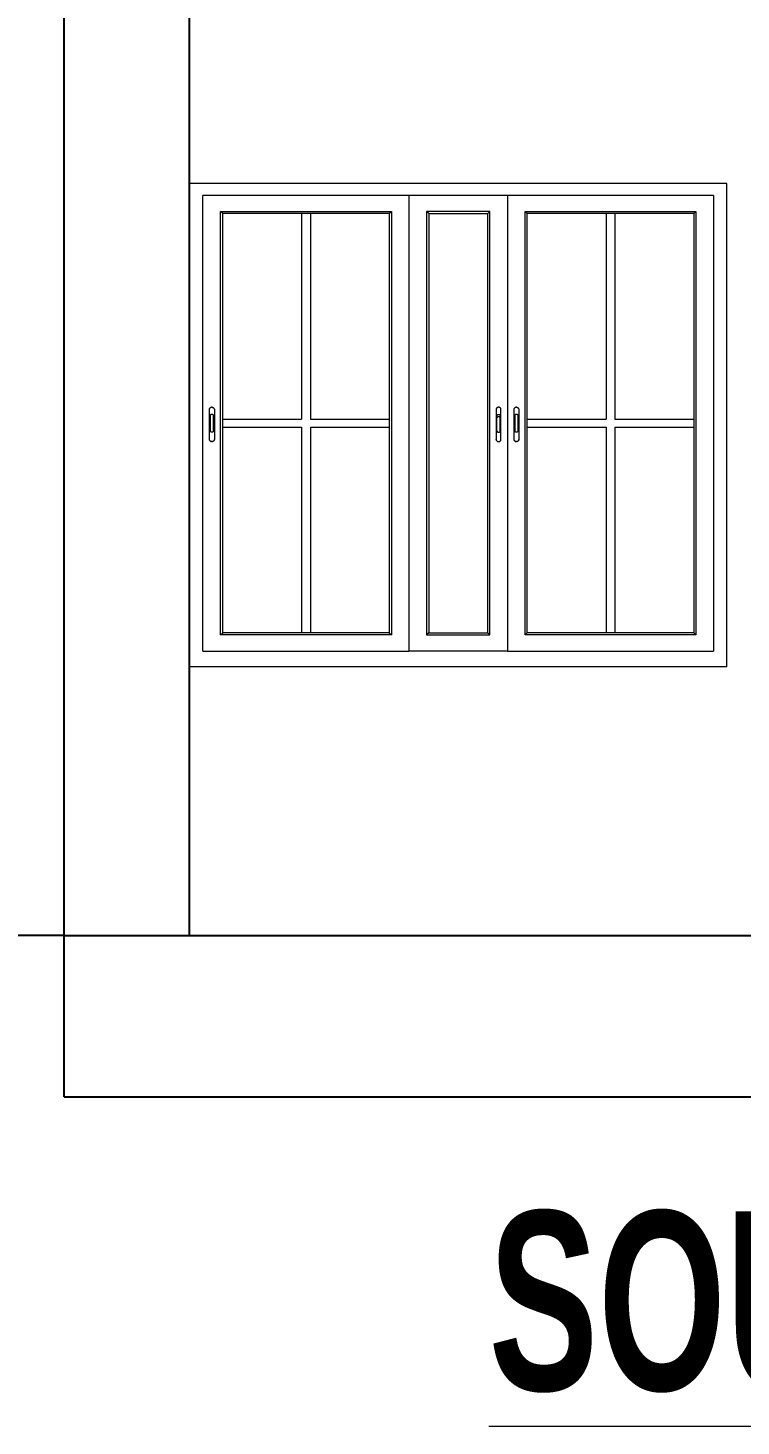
# Model space of a CAD drawing. Header units: inches. Extents: x -5096374 to -5070857, y -3259973 to -3243900.
# Drawn here: x -5081291.5 to -5081211.9, y -3259456.9 to -3259300.7 of the extents above; entities that cross this region are included whole.
import ezdxf

# ---------------------------------------------------------------- set-up
doc = ezdxf.new("R2010")
doc.units = ezdxf.units.IN
doc.header["$LTSCALE"] = 2
doc.header["$MEASUREMENT"] = 0
doc.layers.get('0').update_dxf_attribs({"linetype": 'CONTINUOUS'})
doc.layers.add('Text-100.w', color=254, linetype='CONTINUOUS', lineweight=9)
doc.layers.add('window', color=4, linetype='CONTINUOUS', lineweight=13)
doc.styles.add('Arial', font='arial.ttf', dxfattribs={"width": 0.8, "height": 12})

msp = doc.modelspace()

# ---------------------------------------------------------------- linework, layer by layer
at = {"ltscale": 0.5}
for p, q in [((-5081287.43, -3259402.1), (-5081287.43, -3259295.1)), ((-5081273.43, -3259402.1), (-5081273.43, -3259295.1)), ((-5081287.43, -3259402.1), (-5081317.43, -3259402.1)), ((-5081287.43, -3259402.1), (-5080996.31, -3259402.1)), ((-5081287.43, -3259420.1), (-5081287.43, -3259402.1)), ((-5081287.43, -3259420.1), (-5080996.31, -3259420.1))]:
    msp.add_line(p, q, dxfattribs=at)
at = {"layer": 'window'}
for p, q in [((-5081273.43, -3259372.1), (-5081273.43, -3259318.1)), ((-5081213.43, -3259318.1), (-5081273.43, -3259318.1)), ((-5081213.43, -3259372.1), (-5081213.43, -3259318.1)), ((-5081271.93, -3259370.32), (-5081271.93, -3259319.43)), ((-5081214.93, -3259319.43), (-5081271.93, -3259319.43)), ((-5081248.93, -3259319.43), (-5081248.93, -3259370.32)), ((-5081237.93, -3259319.43), (-5081237.93, -3259370.32)), ((-5081214.93, -3259319.43), (-5081214.93, -3259370.32)), ((-5081269.97, -3259368.52), (-5081269.97, -3259321.23)), ((-5081269.97, -3259321.23), (-5081250.89, -3259321.23)), ((-5081269.72, -3259321.45), (-5081269.97, -3259321.23)), ((-5081251.14, -3259321.45), (-5081250.89, -3259321.23)), ((-5081250.89, -3259321.23), (-5081250.89, -3259368.52)), ((-5081239.89, -3259321.23), (-5081246.97, -3259321.23)), ((-5081246.97, -3259321.23), (-5081246.97, -3259368.52)), ((-5081246.72, -3259321.45), (-5081246.97, -3259321.23)), ((-5081240.14, -3259321.45), (-5081239.89, -3259321.23)), ((-5081239.89, -3259368.52), (-5081239.89, -3259321.23)), ((-5081235.97, -3259368.52), (-5081235.97, -3259321.23)), ((-5081235.97, -3259321.23), (-5081216.89, -3259321.23)), ((-5081235.72, -3259321.45), (-5081235.97, -3259321.23)), ((-5081217.14, -3259321.45), (-5081216.89, -3259321.23)), ((-5081216.89, -3259321.23), (-5081216.89, -3259368.52)), ((-5081269.72, -3259368.3), (-5081269.72, -3259321.45)), ((-5081251.14, -3259321.45), (-5081269.72, -3259321.45)), ((-5081260.92, -3259321.45), (-5081260.92, -3259344.42)), ((-5081259.94, -3259321.45), (-5081259.94, -3259344.42)), ((-5081251.14, -3259321.45), (-5081251.14, -3259368.3)), ((-5081246.72, -3259321.45), (-5081246.72, -3259368.3)), ((-5081246.72, -3259321.45), (-5081240.14, -3259321.45)), ((-5081240.14, -3259368.3), (-5081240.14, -3259321.45)), ((-5081235.72, -3259368.3), (-5081235.72, -3259321.45)), ((-5081217.14, -3259321.45), (-5081235.72, -3259321.45)), ((-5081226.92, -3259321.45), (-5081226.92, -3259344.42)), ((-5081225.94, -3259321.45), (-5081225.94, -3259344.42)), ((-5081217.14, -3259321.45), (-5081217.14, -3259368.3)), ((-5081271.19, -3259343.24), (-5081271.17, -3259343.21)), ((-5081271.17, -3259343.21), (-5081271.15, -3259343.18)), ((-5081271.13, -3259343.15), (-5081271.15, -3259343.18)), ((-5081271.09, -3259343.13), (-5081271.13, -3259343.15)), ((-5081271.09, -3259343.13), (-5081271.06, -3259343.11)), ((-5081271.02, -3259343.1), (-5081271.06, -3259343.11)), ((-5081270.98, -3259343.09), (-5081271.02, -3259343.1)), ((-5081270.93, -3259343.09), (-5081270.98, -3259343.09)), ((-5081270.89, -3259343.09), (-5081270.93, -3259343.09)), ((-5081270.89, -3259343.09), (-5081270.85, -3259343.1)), ((-5081270.85, -3259343.1), (-5081270.81, -3259343.11)), ((-5081270.81, -3259343.11), (-5081270.78, -3259343.13)), ((-5081270.78, -3259343.13), (-5081270.74, -3259343.15)), ((-5081270.74, -3259343.15), (-5081270.72, -3259343.18)), ((-5081270.69, -3259343.21), (-5081270.72, -3259343.18)), ((-5081270.68, -3259343.24), (-5081270.69, -3259343.21)), ((-5081239.17, -3259343.21), (-5081239.18, -3259343.24)), ((-5081239.14, -3259343.18), (-5081239.17, -3259343.21)), ((-5081239.12, -3259343.15), (-5081239.14, -3259343.18)), ((-5081239.08, -3259343.13), (-5081239.12, -3259343.15)), ((-5081239.05, -3259343.11), (-5081239.08, -3259343.13)), ((-5081239.01, -3259343.1), (-5081239.05, -3259343.11)), ((-5081238.97, -3259343.09), (-5081239.01, -3259343.1)), ((-5081238.93, -3259343.09), (-5081238.97, -3259343.09)), ((-5081238.88, -3259343.09), (-5081238.93, -3259343.09)), ((-5081238.84, -3259343.1), (-5081238.88, -3259343.09)), ((-5081238.8, -3259343.11), (-5081238.84, -3259343.1)), ((-5081238.77, -3259343.13), (-5081238.8, -3259343.11)), ((-5081238.73, -3259343.15), (-5081238.77, -3259343.13)), ((-5081238.71, -3259343.18), (-5081238.73, -3259343.15)), ((-5081238.68, -3259343.21), (-5081238.71, -3259343.18)), ((-5081238.67, -3259343.24), (-5081238.68, -3259343.21)), ((-5081237.19, -3259343.24), (-5081237.17, -3259343.21)), ((-5081237.17, -3259343.21), (-5081237.15, -3259343.18)), ((-5081237.13, -3259343.15), (-5081237.15, -3259343.18)), ((-5081237.09, -3259343.13), (-5081237.13, -3259343.15)), ((-5081237.09, -3259343.13), (-5081237.06, -3259343.11)), ((-5081237.02, -3259343.1), (-5081237.06, -3259343.11)), ((-5081236.98, -3259343.09), (-5081237.02, -3259343.1)), ((-5081236.93, -3259343.09), (-5081236.98, -3259343.09)), ((-5081236.89, -3259343.09), (-5081236.93, -3259343.09)), ((-5081236.89, -3259343.09), (-5081236.85, -3259343.1)), ((-5081236.85, -3259343.1), (-5081236.81, -3259343.11)), ((-5081236.81, -3259343.11), (-5081236.78, -3259343.13)), ((-5081236.78, -3259343.13), (-5081236.74, -3259343.15)), ((-5081236.74, -3259343.15), (-5081236.72, -3259343.18)), ((-5081236.69, -3259343.21), (-5081236.72, -3259343.18)), ((-5081236.68, -3259343.24), (-5081236.69, -3259343.21)), ((-5081271.2, -3259343.27), (-5081271.19, -3259343.24)), ((-5081271.2, -3259343.31), (-5081271.19, -3259343.24)), ((-5081271.2, -3259343.31), (-5081271.2, -3259343.27)), ((-5081271.2, -3259346.7), (-5081271.2, -3259343.31)), ((-5081271.11, -3259344), (-5081271.12, -3259344.03)), ((-5081271.12, -3259344.03), (-5081271.12, -3259345.73)), ((-5081271.1, -3259343.96), (-5081271.11, -3259343.98)), ((-5081271.11, -3259343.98), (-5081271.11, -3259344)), ((-5081271.08, -3259343.94), (-5081271.1, -3259343.96)), ((-5081271.06, -3259343.92), (-5081271.08, -3259343.94)), ((-5081271.04, -3259343.91), (-5081271.06, -3259343.92)), ((-5081271.02, -3259343.89), (-5081271.04, -3259343.91)), ((-5081270.99, -3259343.88), (-5081271.02, -3259343.89)), ((-5081270.96, -3259343.88), (-5081270.99, -3259343.88)), ((-5081270.93, -3259343.88), (-5081270.96, -3259343.88)), ((-5081270.91, -3259343.88), (-5081270.93, -3259343.88)), ((-5081270.88, -3259343.88), (-5081270.91, -3259343.88)), ((-5081270.85, -3259343.89), (-5081270.88, -3259343.88)), ((-5081270.83, -3259343.91), (-5081270.85, -3259343.89)), ((-5081270.81, -3259343.92), (-5081270.83, -3259343.91)), ((-5081270.79, -3259343.94), (-5081270.81, -3259343.92)), ((-5081270.77, -3259343.96), (-5081270.79, -3259343.94)), ((-5081270.76, -3259343.98), (-5081270.77, -3259343.96)), ((-5081270.75, -3259344), (-5081270.76, -3259343.98)), ((-5081270.75, -3259344.03), (-5081270.75, -3259344)), ((-5081270.75, -3259345.73), (-5081270.75, -3259344.03)), ((-5081270.67, -3259343.27), (-5081270.68, -3259343.24)), ((-5081270.67, -3259343.27), (-5081270.66, -3259343.31)), ((-5081270.66, -3259343.31), (-5081270.66, -3259346.7)), ((-5081269.72, -3259344.42), (-5081260.92, -3259344.42)), ((-5081259.94, -3259344.42), (-5081251.14, -3259344.42)), ((-5081239.19, -3259343.27), (-5081239.2, -3259343.31)), ((-5081239.2, -3259343.31), (-5081239.2, -3259346.7)), ((-5081239.18, -3259343.24), (-5081239.19, -3259343.27)), ((-5081239.11, -3259344.03), (-5081239.1, -3259344)), ((-5081239.11, -3259344.27), (-5081239.11, -3259344.03)), ((-5081239.11, -3259344.27), (-5081239.1, -3259344.25)), ((-5081239.11, -3259345.73), (-5081239.11, -3259344.27)), ((-5081239.1, -3259343.98), (-5081239.09, -3259343.96)), ((-5081239.1, -3259344), (-5081239.1, -3259343.98)), ((-5081239.1, -3259344.23), (-5081239.09, -3259344.21)), ((-5081239.1, -3259344.25), (-5081239.1, -3259344.23)), ((-5081239.09, -3259343.96), (-5081239.07, -3259343.94)), ((-5081239.09, -3259344.21), (-5081239.07, -3259344.19)), ((-5081239.07, -3259343.94), (-5081239.05, -3259343.92)), ((-5081239.07, -3259344.19), (-5081239.05, -3259344.17)), ((-5081239.05, -3259343.92), (-5081239.03, -3259343.91)), ((-5081239.05, -3259344.17), (-5081239.03, -3259344.15)), ((-5081239.03, -3259343.91), (-5081239.01, -3259343.89)), ((-5081239.03, -3259344.15), (-5081239.01, -3259344.14)), ((-5081239.01, -3259343.89), (-5081238.98, -3259343.88)), ((-5081239.01, -3259344.14), (-5081238.98, -3259344.13)), ((-5081238.98, -3259343.88), (-5081238.95, -3259343.88)), ((-5081238.98, -3259344.13), (-5081238.95, -3259344.13)), ((-5081238.95, -3259343.88), (-5081238.93, -3259343.88)), ((-5081238.95, -3259344.13), (-5081238.93, -3259344.13)), ((-5081238.93, -3259343.88), (-5081238.9, -3259343.88)), ((-5081238.93, -3259344.13), (-5081238.9, -3259344.13)), ((-5081238.9, -3259343.88), (-5081238.87, -3259343.88)), ((-5081238.9, -3259344.13), (-5081238.87, -3259344.13)), ((-5081238.87, -3259343.88), (-5081238.84, -3259343.89)), ((-5081238.87, -3259344.13), (-5081238.84, -3259344.14)), ((-5081238.84, -3259343.89), (-5081238.82, -3259343.91)), ((-5081238.84, -3259344.14), (-5081238.82, -3259344.15)), ((-5081238.82, -3259343.91), (-5081238.8, -3259343.92)), ((-5081238.82, -3259344.15), (-5081238.8, -3259344.17)), ((-5081238.8, -3259343.92), (-5081238.78, -3259343.94)), ((-5081238.8, -3259344.17), (-5081238.78, -3259344.19)), ((-5081238.78, -3259343.94), (-5081238.76, -3259343.96)), ((-5081238.78, -3259344.19), (-5081238.76, -3259344.21)), ((-5081238.76, -3259343.96), (-5081238.75, -3259343.98)), ((-5081238.76, -3259344.21), (-5081238.75, -3259344.23)), ((-5081238.75, -3259343.98), (-5081238.75, -3259344)), ((-5081238.75, -3259344), (-5081238.74, -3259344.03)), ((-5081238.75, -3259344.23), (-5081238.75, -3259344.25)), ((-5081238.75, -3259344.25), (-5081238.74, -3259344.27)), ((-5081238.74, -3259345.73), (-5081238.74, -3259344.03)), ((-5081238.66, -3259343.27), (-5081238.67, -3259343.24)), ((-5081238.66, -3259343.31), (-5081238.67, -3259343.24)), ((-5081238.66, -3259343.31), (-5081238.66, -3259343.27)), ((-5081238.66, -3259346.7), (-5081238.66, -3259343.31)), ((-5081237.2, -3259343.27), (-5081237.19, -3259343.24)), ((-5081237.2, -3259343.31), (-5081237.19, -3259343.24)), ((-5081237.2, -3259343.31), (-5081237.2, -3259343.27)), ((-5081237.2, -3259346.7), (-5081237.2, -3259343.31)), ((-5081237.11, -3259344), (-5081237.12, -3259344.03)), ((-5081237.12, -3259344.03), (-5081237.12, -3259345.73)), ((-5081237.1, -3259343.96), (-5081237.11, -3259343.98)), ((-5081237.11, -3259343.98), (-5081237.11, -3259344)), ((-5081237.08, -3259343.94), (-5081237.1, -3259343.96)), ((-5081237.06, -3259343.92), (-5081237.08, -3259343.94)), ((-5081237.04, -3259343.91), (-5081237.06, -3259343.92)), ((-5081237.02, -3259343.89), (-5081237.04, -3259343.91)), ((-5081236.99, -3259343.88), (-5081237.02, -3259343.89)), ((-5081236.96, -3259343.88), (-5081236.99, -3259343.88)), ((-5081236.93, -3259343.88), (-5081236.96, -3259343.88)), ((-5081236.91, -3259343.88), (-5081236.93, -3259343.88)), ((-5081236.88, -3259343.88), (-5081236.91, -3259343.88)), ((-5081236.85, -3259343.89), (-5081236.88, -3259343.88)), ((-5081236.83, -3259343.91), (-5081236.85, -3259343.89)), ((-5081236.81, -3259343.92), (-5081236.83, -3259343.91)), ((-5081236.79, -3259343.94), (-5081236.81, -3259343.92)), ((-5081236.77, -3259343.96), (-5081236.79, -3259343.94)), ((-5081236.76, -3259343.98), (-5081236.77, -3259343.96)), ((-5081236.75, -3259344), (-5081236.76, -3259343.98)), ((-5081236.75, -3259344.03), (-5081236.75, -3259344)), ((-5081236.75, -3259345.73), (-5081236.75, -3259344.03)), ((-5081236.67, -3259343.27), (-5081236.68, -3259343.24)), ((-5081236.67, -3259343.27), (-5081236.66, -3259343.31)), ((-5081236.66, -3259343.31), (-5081236.66, -3259346.7)), ((-5081235.72, -3259344.42), (-5081226.92, -3259344.42)), ((-5081225.94, -3259344.42), (-5081217.14, -3259344.42)), ((-5081271.11, -3259345.76), (-5081271.12, -3259345.73)), ((-5081271.11, -3259345.78), (-5081271.11, -3259345.76)), ((-5081271.1, -3259345.8), (-5081271.11, -3259345.78)), ((-5081271.08, -3259345.82), (-5081271.1, -3259345.8)), ((-5081271.06, -3259345.84), (-5081271.08, -3259345.82)), ((-5081271.04, -3259345.85), (-5081271.06, -3259345.84)), ((-5081271.02, -3259345.86), (-5081271.04, -3259345.85)), ((-5081270.99, -3259345.87), (-5081271.02, -3259345.86)), ((-5081270.96, -3259345.88), (-5081270.99, -3259345.87)), ((-5081270.93, -3259345.88), (-5081270.96, -3259345.88)), ((-5081270.91, -3259345.88), (-5081270.93, -3259345.88)), ((-5081270.88, -3259345.87), (-5081270.91, -3259345.88)), ((-5081270.85, -3259345.86), (-5081270.88, -3259345.87)), ((-5081270.83, -3259345.85), (-5081270.85, -3259345.86)), ((-5081270.81, -3259345.84), (-5081270.83, -3259345.85)), ((-5081270.79, -3259345.82), (-5081270.81, -3259345.84)), ((-5081270.77, -3259345.8), (-5081270.79, -3259345.82)), ((-5081270.76, -3259345.78), (-5081270.77, -3259345.8)), ((-5081270.75, -3259345.76), (-5081270.76, -3259345.78)), ((-5081270.75, -3259345.73), (-5081270.75, -3259345.76)), ((-5081269.72, -3259345.32), (-5081260.92, -3259345.32)), ((-5081260.92, -3259345.32), (-5081260.92, -3259368.3)), ((-5081259.94, -3259345.32), (-5081251.14, -3259345.32)), ((-5081259.94, -3259345.32), (-5081259.94, -3259368.3)), ((-5081239.11, -3259345.73), (-5081239.1, -3259345.76)), ((-5081239.1, -3259345.76), (-5081239.1, -3259345.78)), ((-5081239.1, -3259345.78), (-5081239.09, -3259345.8)), ((-5081239.09, -3259345.8), (-5081239.07, -3259345.82)), ((-5081239.07, -3259345.82), (-5081239.05, -3259345.84)), ((-5081239.05, -3259345.84), (-5081239.03, -3259345.85)), ((-5081239.03, -3259345.85), (-5081239.01, -3259345.86)), ((-5081239.01, -3259345.86), (-5081238.98, -3259345.87)), ((-5081238.98, -3259345.87), (-5081238.95, -3259345.88)), ((-5081238.95, -3259345.88), (-5081238.93, -3259345.88)), ((-5081238.93, -3259345.88), (-5081238.9, -3259345.88)), ((-5081238.9, -3259345.88), (-5081238.87, -3259345.87)), ((-5081238.87, -3259345.87), (-5081238.84, -3259345.86)), ((-5081238.84, -3259345.86), (-5081238.82, -3259345.85)), ((-5081238.82, -3259345.85), (-5081238.8, -3259345.84)), ((-5081238.8, -3259345.84), (-5081238.78, -3259345.82)), ((-5081238.78, -3259345.82), (-5081238.76, -3259345.8)), ((-5081238.76, -3259345.8), (-5081238.75, -3259345.78)), ((-5081238.75, -3259345.76), (-5081238.74, -3259345.73)), ((-5081238.75, -3259345.78), (-5081238.75, -3259345.76)), ((-5081237.11, -3259345.76), (-5081237.12, -3259345.73)), ((-5081237.11, -3259345.78), (-5081237.11, -3259345.76)), ((-5081237.1, -3259345.8), (-5081237.11, -3259345.78)), ((-5081237.08, -3259345.82), (-5081237.1, -3259345.8)), ((-5081237.06, -3259345.84), (-5081237.08, -3259345.82)), ((-5081237.04, -3259345.85), (-5081237.06, -3259345.84)), ((-5081237.02, -3259345.86), (-5081237.04, -3259345.85)), ((-5081236.99, -3259345.87), (-5081237.02, -3259345.86)), ((-5081236.96, -3259345.88), (-5081236.99, -3259345.87)), ((-5081236.93, -3259345.88), (-5081236.96, -3259345.88)), ((-5081236.91, -3259345.88), (-5081236.93, -3259345.88)), ((-5081236.88, -3259345.87), (-5081236.91, -3259345.88)), ((-5081236.85, -3259345.86), (-5081236.88, -3259345.87)), ((-5081236.83, -3259345.85), (-5081236.85, -3259345.86)), ((-5081236.81, -3259345.84), (-5081236.83, -3259345.85)), ((-5081236.79, -3259345.82), (-5081236.81, -3259345.84)), ((-5081236.77, -3259345.8), (-5081236.79, -3259345.82)), ((-5081236.76, -3259345.78), (-5081236.77, -3259345.8)), ((-5081236.75, -3259345.76), (-5081236.76, -3259345.78)), ((-5081236.75, -3259345.73), (-5081236.75, -3259345.76)), ((-5081235.72, -3259345.32), (-5081226.92, -3259345.32)), ((-5081226.92, -3259345.32), (-5081226.92, -3259368.3)), ((-5081225.94, -3259345.32), (-5081217.14, -3259345.32)), ((-5081225.94, -3259345.32), (-5081225.94, -3259368.3)), ((-5081271.2, -3259346.73), (-5081271.2, -3259346.7)), ((-5081271.19, -3259346.77), (-5081271.2, -3259346.73)), ((-5081271.19, -3259346.77), (-5081271.17, -3259346.8)), ((-5081271.17, -3259346.8), (-5081271.15, -3259346.83)), ((-5081271.15, -3259346.83), (-5081271.13, -3259346.85)), ((-5081271.09, -3259346.88), (-5081271.13, -3259346.85)), ((-5081271.06, -3259346.9), (-5081271.09, -3259346.88)), ((-5081271.06, -3259346.9), (-5081271.02, -3259346.91)), ((-5081270.98, -3259346.92), (-5081271.02, -3259346.91)), ((-5081270.93, -3259346.92), (-5081270.98, -3259346.92)), ((-5081270.93, -3259346.92), (-5081270.89, -3259346.92)), ((-5081270.89, -3259346.92), (-5081270.85, -3259346.91)), ((-5081270.81, -3259346.9), (-5081270.85, -3259346.91)), ((-5081270.78, -3259346.88), (-5081270.81, -3259346.9)), ((-5081270.78, -3259346.88), (-5081270.74, -3259346.85)), ((-5081270.74, -3259346.85), (-5081270.72, -3259346.83)), ((-5081270.72, -3259346.83), (-5081270.69, -3259346.8)), ((-5081270.68, -3259346.77), (-5081270.69, -3259346.8)), ((-5081270.66, -3259346.7), (-5081270.68, -3259346.77)), ((-5081270.67, -3259346.73), (-5081270.68, -3259346.77)), ((-5081270.67, -3259346.73), (-5081270.66, -3259346.7)), ((-5081239.19, -3259346.73), (-5081239.2, -3259346.7)), ((-5081239.2, -3259346.7), (-5081239.18, -3259346.77)), ((-5081239.19, -3259346.73), (-5081239.18, -3259346.77)), ((-5081239.18, -3259346.77), (-5081239.17, -3259346.8)), ((-5081239.17, -3259346.8), (-5081239.14, -3259346.83)), ((-5081239.14, -3259346.83), (-5081239.12, -3259346.85)), ((-5081239.12, -3259346.85), (-5081239.08, -3259346.88)), ((-5081239.08, -3259346.88), (-5081239.05, -3259346.9)), ((-5081239.05, -3259346.9), (-5081239.01, -3259346.91)), ((-5081239.01, -3259346.91), (-5081238.97, -3259346.92)), ((-5081238.97, -3259346.92), (-5081238.93, -3259346.92)), ((-5081238.93, -3259346.92), (-5081238.88, -3259346.92)), ((-5081238.88, -3259346.92), (-5081238.84, -3259346.91)), ((-5081238.84, -3259346.91), (-5081238.8, -3259346.9)), ((-5081238.8, -3259346.9), (-5081238.77, -3259346.88)), ((-5081238.77, -3259346.88), (-5081238.73, -3259346.85)), ((-5081238.73, -3259346.85), (-5081238.71, -3259346.83)), ((-5081238.71, -3259346.83), (-5081238.68, -3259346.8)), ((-5081238.68, -3259346.8), (-5081238.67, -3259346.77)), ((-5081238.67, -3259346.77), (-5081238.66, -3259346.73)), ((-5081238.66, -3259346.73), (-5081238.66, -3259346.7)), ((-5081237.2, -3259346.73), (-5081237.2, -3259346.7)), ((-5081237.19, -3259346.77), (-5081237.2, -3259346.73)), ((-5081237.19, -3259346.77), (-5081237.17, -3259346.8)), ((-5081237.17, -3259346.8), (-5081237.15, -3259346.83)), ((-5081237.15, -3259346.83), (-5081237.13, -3259346.85)), ((-5081237.09, -3259346.88), (-5081237.13, -3259346.85)), ((-5081237.06, -3259346.9), (-5081237.09, -3259346.88)), ((-5081237.06, -3259346.9), (-5081237.02, -3259346.91)), ((-5081236.98, -3259346.92), (-5081237.02, -3259346.91)), ((-5081236.93, -3259346.92), (-5081236.98, -3259346.92)), ((-5081236.93, -3259346.92), (-5081236.89, -3259346.92)), ((-5081236.89, -3259346.92), (-5081236.85, -3259346.91)), ((-5081236.81, -3259346.9), (-5081236.85, -3259346.91)), ((-5081236.78, -3259346.88), (-5081236.81, -3259346.9)), ((-5081236.78, -3259346.88), (-5081236.74, -3259346.85)), ((-5081236.74, -3259346.85), (-5081236.72, -3259346.83)), ((-5081236.72, -3259346.83), (-5081236.69, -3259346.8)), ((-5081236.68, -3259346.77), (-5081236.69, -3259346.8)), ((-5081236.66, -3259346.7), (-5081236.68, -3259346.77)), ((-5081236.67, -3259346.73), (-5081236.68, -3259346.77)), ((-5081236.67, -3259346.73), (-5081236.66, -3259346.7)), ((-5081269.97, -3259368.52), (-5081269.72, -3259368.3)), ((-5081250.89, -3259368.52), (-5081269.97, -3259368.52)), ((-5081251.14, -3259368.3), (-5081269.72, -3259368.3)), ((-5081251.14, -3259368.3), (-5081250.89, -3259368.52)), ((-5081246.72, -3259368.3), (-5081246.97, -3259368.52)), ((-5081246.97, -3259368.52), (-5081239.89, -3259368.52)), ((-5081246.72, -3259368.3), (-5081240.14, -3259368.3)), ((-5081239.89, -3259368.52), (-5081240.14, -3259368.3)), ((-5081235.97, -3259368.52), (-5081235.72, -3259368.3)), ((-5081216.89, -3259368.52), (-5081235.97, -3259368.52)), ((-5081217.14, -3259368.3), (-5081235.72, -3259368.3)), ((-5081217.14, -3259368.3), (-5081216.89, -3259368.52)), ((-5081271.93, -3259370.32), (-5081248.93, -3259370.32)), ((-5081237.93, -3259370.32), (-5081248.93, -3259370.32)), ((-5081237.93, -3259370.32), (-5081214.93, -3259370.32)), ((-5081213.43, -3259372.1), (-5081273.43, -3259372.1))]:
    msp.add_line(p, q, dxfattribs=at)

# ---------------------------------------------------------------- texts
at = {"layer": 'Text-100.w', "insert": (-5081155.53, -3259432.89), "char_height": 20, "width": 569.1024, "attachment_point": 2, "style": 'Arial'}
msp.add_mtext('\\A1;{\\fArial Narrow|b1|i0|c0|p34;\\L SOUTH ELEVATION}', dxfattribs=at)

doc.saveas('drawing.dxf')
